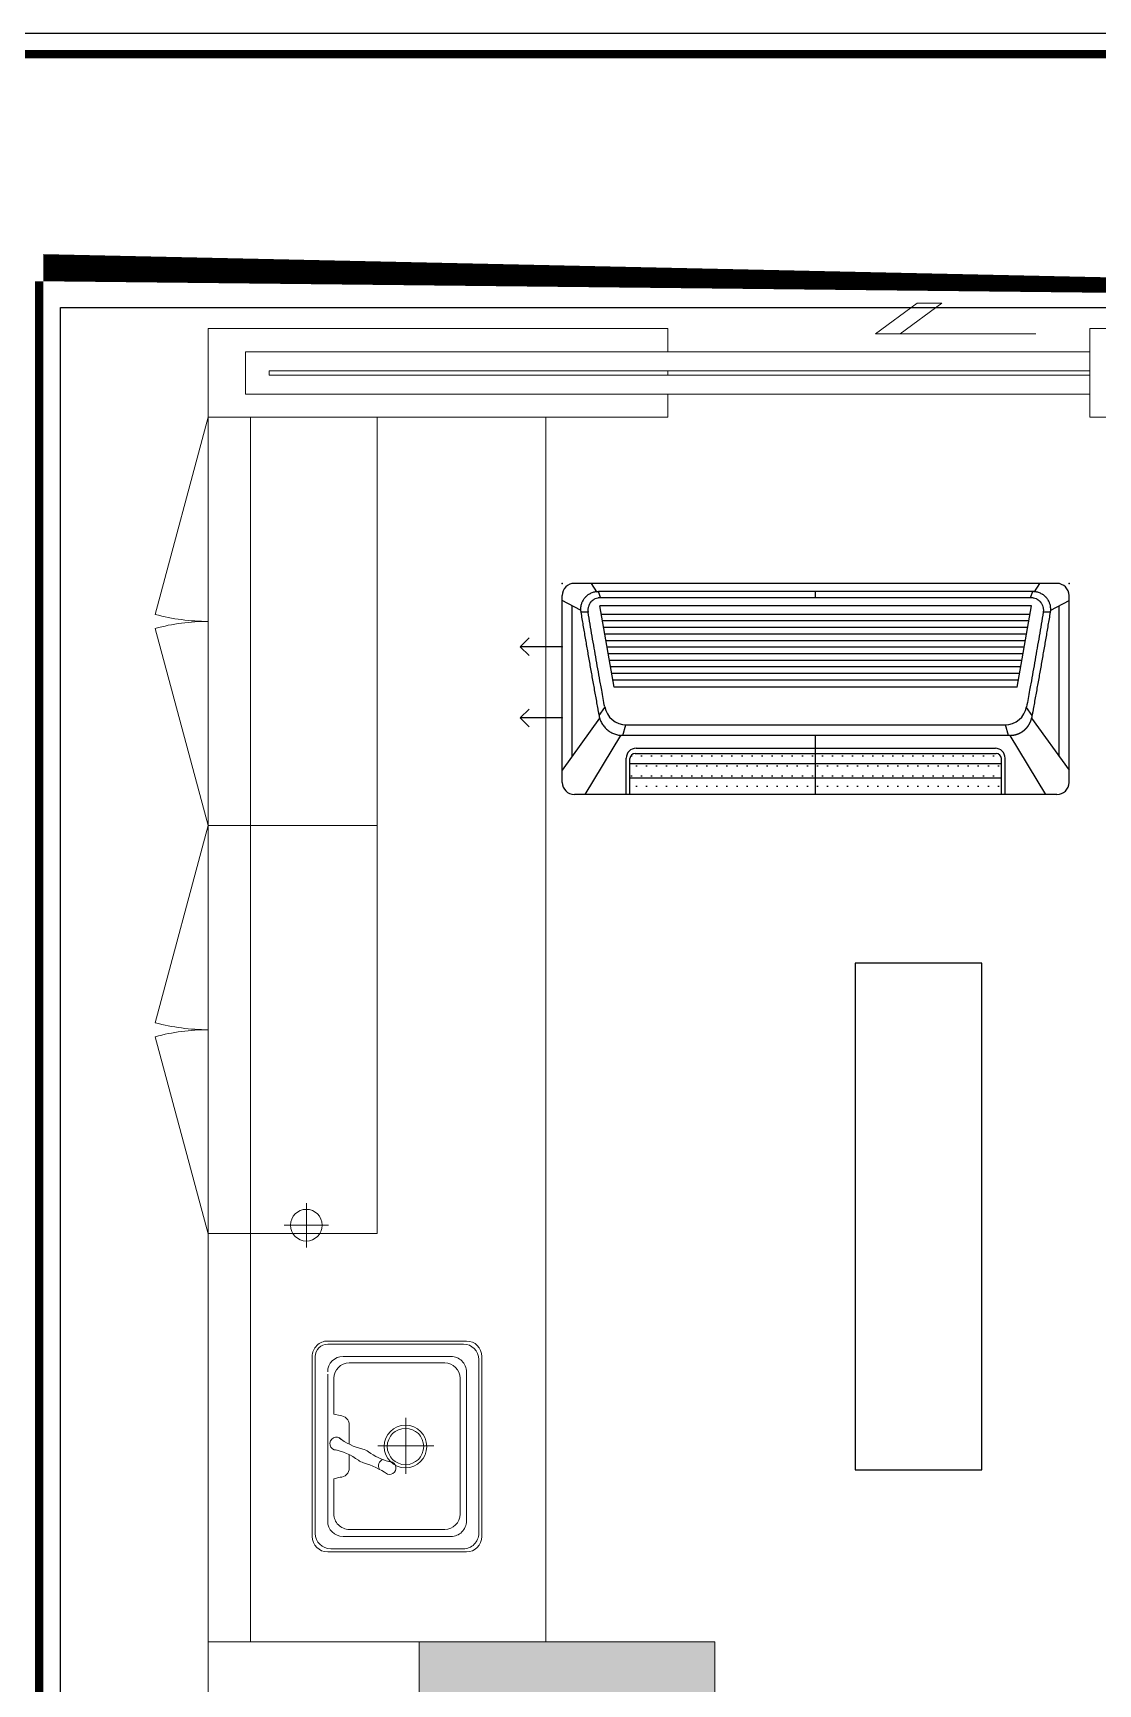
# Model space of a CAD drawing. Header units: metres. Extents: x 11578468 to 47831421, y -58341524 to -14256839.
# Drawn here: x 23842313 to 23844835, y -29060282 to -29056372 of the extents above; entities that cross this region are included whole.
import ezdxf

# ---------------------------------------------------------------- set-up
doc = ezdxf.new("R2010")
doc.units = ezdxf.units.M
doc.header["$LTSCALE"] = 50
doc.header["$MEASUREMENT"] = 0
doc.linetypes.add('DASHEDX2', pattern=[1.5, 1, -0.5])
doc.linetypes.add('DH-HID2', pattern=[1.2000000000000002, 0.8, -0.4])
doc.layers.get('0').update_dxf_attribs({"linetype": 'CONTINUOUS'})
for name, color, linetype in [('#조명', 40, 'CONTINUOUS'), ('DVM_INDOOR', 7, 'CONTINUOUS'), ('DVM_UNIT_BP', 7, 'CONTINUOUS'), ('DVM_UNIT_DP', 4, 'CONTINUOUS'), ('DVM_UNIT_LP', 3, 'CONTINUOUS'), ('FU-FURM', 251, 'DH-HID2')]:
    doc.layers.add(name, color=color, linetype=linetype)
doc.layers.add('ha', color=8, linetype='CONTINUOUS', lineweight=5)

# ---------------------------------------------------------------- blocks, each defined once
blk = doc.blocks.new('gasdgd')
at = {"layer": 'ha'}
for p, q in [((23844308.50672442, -29057084.47015524), (23844407.12138387, -29057012.18617963)), ((23844465.45685361, -29057012.18617963), (23844366.84219415, -29057084.47015524)), ((23844407.12138387, -29057012.18617963), (23844465.45685361, -29057012.18617963)), ((23842727.69593415, -29057072.27177941), (23843816.12950897, -29057072.2717794)), ((23842727.69593414, -29057072.2717794), (23843816.12950897, -29057072.2717794)), ((23842727.69593415, -29057072.27177941), (23842727.69593415, -29057282.27177933)), ((23843227.69593414, -29057072.2717794), (23843327.69593403, -29057072.2717794)), ((23843816.12950897, -29057072.2717794), (23843816.12950897, -29057127.2717794)), ((23844687.68704643, -29057084.47015524), (23844308.50672442, -29057084.47015524)), ((23844366.84219415, -29057084.47015524), (23844687.68704643, -29057084.47015524)), ((23844687.68704643, -29057084.47015524), (23844687.68704643, -29057084.47015524)), ((23844815.91272162, -29057072.2717794), (23844815.91272162, -29057282.2717794)), ((23847877.69593414, -29057072.2717794), (23844815.91272162, -29057072.2717794)), ((23843816.12950896, -29057127.2717794), (23842816.12950896, -29057127.2717794)), ((23842816.12950896, -29057127.2717794), (23842816.12950896, -29057227.2717794)), ((23844815.91272162, -29057127.2717794), (23843816.12950896, -29057127.2717794)), ((23844815.91272162, -29057227.2717794), (23844815.91272162, -29057127.2717794)), ((23842871.91272162, -29057182.2717794), (23842871.91272162, -29057172.2717794)), ((23842871.91272162, -29057172.2717794), (23843816.12950896, -29057172.2717794)), ((23843816.12950896, -29057182.2717794), (23842871.91272162, -29057182.2717794)), ((23843816.12950897, -29057172.2717794), (23843816.12950897, -29057182.2717794)), ((23843816.12950896, -29057182.2717794), (23843816.12950896, -29057172.2717794)), ((23843816.12950896, -29057172.2717794), (23844815.91272162, -29057172.2717794)), ((23843816.12950896, -29057172.2717794), (23843816.12950896, -29057182.2717794)), ((23843816.12950896, -29057177.2717794), (23843816.12950896, -29057182.2717794)), ((23844815.91272162, -29057182.2717794), (23843816.12950896, -29057182.2717794)), ((23844815.91272162, -29057172.2717794), (23844815.91272162, -29057182.2717794)), ((23842816.12950896, -29057227.2717794), (23843816.12950896, -29057227.2717794)), ((23843816.12950896, -29057227.2717794), (23843816.12950896, -29057282.27177937)), ((23843816.12950896, -29057227.2717794), (23844815.91272162, -29057227.2717794)), ((23842727.69593415, -29057282.27177933), (23842602.55692584, -29057749.29691634)), ((23842727.69593415, -29057282.27177928), (23843816.12950898, -29057282.27177937)), ((23842727.69593415, -29057282.27177933), (23843127.69593415, -29057282.27177933)), ((23842727.69593414, -29060182.27177941), (23842727.69593415, -29057282.27177933)), ((23842727.69593415, -29057282.27177933), (23842827.69593415, -29057282.27177933)), ((23842727.69593415, -29060182.2717794), (23842727.69593415, -29057282.27177933)), ((23842827.69593415, -29057282.27177933), (23842827.69593415, -29060182.2717794)), ((23843527.69593439, -29057282.27177934), (23842827.69593439, -29057282.27177934)), ((23842827.69593439, -29057282.27177934), (23842827.69593439, -29060182.2717794)), ((23843127.69593415, -29057282.27177933), (23843127.69593415, -29059215.60511272)), ((23843527.69593439, -29060182.2717794), (23843527.69593439, -29057282.27177934)), ((23845265.91272162, -29057282.2717794), (23844815.91272162, -29057282.27177937)), ((23842727.69593415, -29058249.27177932), (23842602.55692584, -29057782.24664232)), ((23842727.69593415, -29058249.27177932), (23842602.55692584, -29058716.29691633)), ((23842727.69593415, -29058248.93844602), (23843127.69593415, -29058248.93844602)), ((23842727.69593415, -29059216.27177932), (23842602.55692584, -29058749.24664231)), ((23842960.38891059, -29059248.16956447), (23842960.38891059, -29059143.16956447)), ((23843012.88891059, -29059195.66956447), (23842907.88891059, -29059195.66956447)), ((23842727.69593415, -29059215.60511271), (23843127.69593415, -29059215.60511271)), ((23843339.33644317, -29059470.05268386), (23843010.73499838, -29059470.05268385)), ((23842974.22372673, -29059506.56395549), (23842974.22372672, -29059932.99812402)), ((23842981.52598106, -29059506.56395549), (23842981.52598104, -29059925.6958697)), ((23843332.03418884, -29059477.35493819), (23843010.73499838, -29059477.35493818)), ((23843047.24627002, -29059506.56395549), (23843302.82517152, -29059506.5639555)), ((23843375.84771479, -29059932.99812404), (23843375.84771481, -29059506.5639555)), ((23843010.73499838, -29059548.23595507), (23843010.73499836, -29059896.48685238)), ((23843061.46070718, -29059521.78338835), (23843287.83059137, -29059521.78338837)), ((23843339.33644315, -29059896.48685239), (23843339.33644316, -29059543.07522715)), ((23843368.54546046, -29059925.69586971), (23843368.54546048, -29059513.86620983)), ((23843025.33950703, -29059643.10736931), (23843025.33950703, -29059557.67973579)), ((23843324.73193449, -29059881.88234374), (23843324.73193451, -29059558.29466001)), ((23843025.33950703, -29059643.10736931), (23843039.94401569, -29059646.75849647)), ((23843195.66859178, -29059652.17193753), (23843195.66859177, -29059784.66520578)), ((23843061.85077867, -29059714.62442549), (23843061.85077867, -29059667.99692288)), ((23843061.85077867, -29059770.89682006), (23843061.85077867, -29059739.54733834)), ((23843129.42195765, -29059718.41857165), (23843261.91522589, -29059718.41857166)), ((23843025.33950702, -29059796.45471021), (23843039.94401568, -29059792.80358304)), ((23843025.33950702, -29059796.45471021), (23843025.33950702, -29059881.88234372)), ((23843047.24627, -29059932.99812403), (23843302.8251715, -29059932.99812404)), ((23843061.46070716, -29059916.33229314), (23843287.83059135, -29059916.33229315)), ((23843010.73499836, -29059969.50939567), (23843339.33644315, -29059969.50939568)), ((23843018.03725269, -29059962.20714134), (23843332.03418882, -29059962.20714135)), ((23842727.69593414, -29060182.27177941), (23842727.69593414, -29060532.2717794)), ((23842727.69593415, -29060182.2717794), (23843927.69593415, -29060182.2717794)), ((23842827.69593415, -29060182.2717794), (23842727.69593415, -29060182.2717794)), ((23842827.69593439, -29060182.2717794), (23843527.69593439, -29060182.2717794)), ((23843927.69593415, -29060182.2717794), (23843227.69593415, -29060182.2717794)), ((23843227.69593415, -29060182.2717794), (23843227.69593415, -29060532.2717794)), ((23843227.69593415, -29060182.2717794), (23843927.69593415, -29060182.2717794)), ((23843227.69593415, -29060532.2717794), (23843227.69593415, -29060182.2717794)), ((23843927.69593415, -29060532.2717794), (23843927.69593415, -29060182.2717794)), ((23843927.69593415, -29060182.2717794), (23843927.69593415, -29060532.2717794))]:
    blk.add_line(p, q, dxfattribs=at)
for centre, radius in [((23842960.38891059, -29059195.66956447), 37.5), ((23843194.9823078, -29059719.85515294), 50.40780980103024), ((23843194.9823078, -29059719.85515294), 43.10555547236731)]:
    blk.add_circle(centre, radius, dxfattribs=at)
for centre, radius, start, end in [((23842727.69593415, -29057282.27177933), 483.499999996307, 255.0000000000179, 269.9999999977928), ((23842727.69593415, -29058249.27177932), 483.499999996307, 90.00000000220729, 104.9999999802752), ((23842727.69593415, -29058249.27177932), 483.499999996307, 255.0000000000179, 269.9999999977928), ((23842727.69593415, -29059216.27177932), 483.499999996307, 90.00000000220729, 104.9999999802752), ((23843010.73499838, -29059506.56395549), 36.51127164331461, 89.99999999415404, 180), ((23843339.33644317, -29059506.5639555), 36.51127164331461, 0, 90), ((23843010.73499838, -29059506.56395549), 29.20901731465169, 89.99999999269254, 180), ((23843047.24627002, -29059543.07522713), 36.51127164331461, 90, 180), ((23843302.82517152, -29059543.07522715), 36.51127164331461, 359.9999999941541, 90), ((23843332.03418884, -29059513.86620983), 36.51127164331461, 359.9999999941541, 89.99999999415404), ((23843061.85077868, -29059558.29466), 36.51127164331461, 90, 180), ((23843287.55118502, -29059558.9692066), 37.18686792315503, 1.039366710641409, 89.56949976819232), ((23843039.94401569, -29059668.66525946), 21.90676298598877, 0, 90), ((23843031.44382486, -29059713.12695424), 15.37316700771142, 40.69453426187935, 270.7548732781592), ((23843125.97796683, -29059587.41533194), 142.3112785285997, 231.4118191514034, 256.8605794363041), ((23842998.97990358, -29059867.01016766), 142.3112785285997, 53.58628550256393, 79.44471452860937), ((23843084.89094904, -29059763.42760814), 38.43291751927854, 53.67866071099383, 76.86057943625232), ((23843191.94813997, -29059617.80061107), 142.3112785285997, 233.6786607091079, 255.2020085900396), ((23843039.94401568, -29059770.89682006), 21.90676298598877, 269.9999999902567, 0), ((23843106.2717426, -29059721.5559629), 38.43291751927854, 233.5862855043826, 253.4490746752419), ((23843036.17267964, -29059957.43634831), 207.6431578101978, 55.99443325121068, 73.44907467163453), ((23843146.22183142, -29059765.72458915), 15.37316700771142, 106.6147028998188, 211.8543482639137), ((23843157.08397736, -29059770.69314751), 15.37316700771142, 251.8768167832273, 95.53884246261322), ((23843047.24627, -29059896.48685238), 36.51127164331461, 180, 269.9999999941541), ((23843061.85077866, -29059879.82102149), 36.51127164331461, 179.999999994154, 270), ((23843287.83059135, -29059879.8210215), 36.51127164331461, 270, 359.9999999941541), ((23843302.82517151, -29059896.48685239), 36.51127164331461, 269.9999999941541, 0), ((23843010.73499836, -29059932.99812402), 36.51127164331461, 180, 269.9999999941541), ((23843018.03725269, -29059925.6958697), 36.51127164331461, 180, 270), ((23843332.03418882, -29059925.69586971), 36.51127164331461, 269.9999999941541, 0), ((23843339.33644315, -29059932.99812404), 36.51127164331461, 270, 359.9999999941541)]:
    blk.add_arc(centre, radius, start, end, dxfattribs=at)
for points in [[(23843227.69593415, -29060532.2717794), (23843227.69593415, -29060182.2717794), (23843927.69593415, -29060532.2717794)], [(23843927.69593415, -29060532.2717794), (23843227.69593415, -29060182.2717794), (23843927.69593415, -29060182.2717794)]]:
    blk.add_solid(points, dxfattribs=at)
blk = doc.blocks.new('DVM_DP_VEC')
at = {"layer": 'DVM_UNIT_DP', "color": 0}
blk.add_line((0, 0), (100, 0), dxfattribs=at)
blk.add_lwpolyline([(78.78679656440357, 21.21320343559637), (100, 0), (78.78679656440357, -21.21320343559637)], dxfattribs=at)
blk.add_point((0, 0), dxfattribs=at)
blk = doc.blocks.new('DVM_LP_VEC')
at = {"layer": 'DVM_UNIT_LP', "color": 0}
blk.add_line((0, 0), (100, 0), dxfattribs=at)
blk.add_lwpolyline([(78.78679656440357, 21.21320343559637), (100, 0), (78.78679656440357, -21.21320343559637)], dxfattribs=at)
blk.add_point((0, 0), dxfattribs=at)
blk = doc.blocks.new('DVM_ID_CST_WF1W_AP_970X135X410_T_BLO')
at = {"layer": 'DVM_INDOOR'}
h = blk.add_hatch(dxfattribs=at)
h.set_pattern_fill('DOTS', color=0, scale=15)
h.set_pattern_definition([(0, (0, 0), (11.90625, 23.8125), [0, -23.8125])])
h.paths.add_polyline_path([(439.7674103134079, 426.9139444386678), (-439.7673870584301, 426.9139444386679), (-439.7673870584301, 415.1023306700756, 0.4142135623736465), (-427.7673870584075, 403.1023306700756), (427.7674103134079, 403.1023306700756, 0.4142135623730949), (439.7674103134079, 415.1023306700756)])
h.paths.add_polyline_path([(439.7674103134079, 461.6718002183546), (-439.7673870584301, 461.6718002183545), (-439.7673870584301, 426.9139444386679), (439.7674103134079, 426.9139444386678)])
h.paths.add_polyline_path([(439.7674103134079, 500.0898917470092), (-439.7673870584301, 500.104398359479), (-439.7673870584301, 461.6718002183545), (439.7674103134079, 461.6718002183546)])
at = {"layer": 'DVM_INDOOR', "color": 0}
for p, q in [((-599.9998795996855, 471.6065710862604), (-599.9998795996855, 28.60657109401359)), ((-571.4994095347643, 500.1065710823839), (571.5005904652359, 500.0877190050101)), ((-545.4903725730005, 500.1061421021764), (-461.0307238856529, 359.9732574870009)), ((-448.4638326006595, 500.0897483121323), (-448.4638326006595, 413.6922650968046)), ((-439.7673870584301, 500.0898917470092), (-439.7673870584301, 415.1023306700756)), ((1.162748890237708e-05, 499.5254528776668), (1.162748890237708e-05, 359.979327186466)), ((439.7674103134079, 500.0898917470092), (439.7674103134079, 415.1023306700756)), ((448.4638558556373, 500.0897483121323), (448.4638558556373, 413.6922650968046)), ((545.4915535034721, 500.1061421021764), (461.0319048161246, 359.9732574870009)), ((600.0001204003145, 471.5877190088866), (600.0001204003145, 28.58771901663977)), ((-511.5396265953731, 319.4791373390703), (-599.9998795996855, 442.5803942919865)), ((-439.6491118589912, 461.6718002183545), (439.767410313408, 461.6718002183546)), ((511.5408075258447, 319.4791373390703), (600.0010605301571, 442.5803942919865)), ((-576.7860228209757, 410.1049494708975), (-576.7860228209757, 52.91681036761669)), ((439.7674103134079, 426.9139444386678), (-439.7673870584301, 426.9139444386679)), ((427.7674103134305, 403.1023306700756), (-427.8327543670571, 403.1023306684656)), ((576.7860387475126, 410.1049494842824), (576.7860387475125, 52.95396044400614)), ((-461.0307238856529, 359.9732574870009), (460.864452764744, 359.9853946965829)), ((-456.7016444242046, 359.9733144814901), (-449.8266122399513, 334.8298241156425)), ((425.4638558556373, 390.6922650968046), (-425.6460480669192, 390.6922650968065)), ((456.7049753645393, 359.9853399349893), (449.8128979617279, 334.8314363897439)), ((-513.0339066235454, 313.3244773216581), (-499.2992059512018, 293.8872443177067)), ((448.4615968520733, 334.8301067988407), (-448.4617050968762, 334.8297467240274)), ((513.0339225500823, 313.3244773216556), (499.2992218776492, 293.8872443177079)), ((-476.8694899008484, 245.8569181924295), (-511.14674640052, 53.49074966138164)), ((-476.8694899008502, 245.8569181924297), (476.869505827266, 245.8569181924297)), ((476.8695058272663, 245.8569181924297), (511.1664497458019, 53.49074966138164)), ((-485.3891455867596, 198.0440624138992), (485.3940548461683, 198.0440624138992)), ((-482.6084339864037, 213.6495947981905), (482.6117461216663, 213.6495947981905)), ((-479.7915818919746, 229.4579499601377), (479.7932761455065, 229.4579499601377)), ((-490.9140088924394, 167.0381741281321), (490.9220914016691, 167.0381741281321)), ((-488.1696417890088, 182.4397388576385), (488.1761480488476, 182.4397388576385)), ((-499.2528716991881, 120.2399396178615), (499.2657437015598, 120.2399396178615)), ((-496.4736188742454, 135.8372852606911), (496.4848945903307, 135.8372852606911)), ((-493.6939839666824, 151.4367751757666), (493.7036631770286, 151.4367751757666)), ((-504.8100686660158, 89.05259274570903), (504.8261324893078, 89.05259274570903)), ((-502.0673858079928, 104.444705381641), (502.0818743492541, 104.444705381641)), ((-556.6930440213441, 63.48501651985782), (-599.9998795996855, 40.70713123181325)), ((-556.1509167577013, 68.54476989709714), (-538.9121643321663, 68.54476989709714)), ((-511.14674640052, 53.49074966138164), (511.1664497458016, 53.49074966138164)), ((-507.5879357148897, 73.46302416732419), (507.605595028537, 73.46302416732419)), ((538.9121802586126, 68.5579315486151), (556.1509326842362, 68.54476989709451)), ((556.6933755815575, 63.4848509134389), (600.0001204003145, 40.78708394709928)), ((-571.5003496646068, 0.1065710978899829), (571.499650335393, 0.08771902051619478)), ((-518.5889716753799, 19.76654901725146), (-530.8785812425477, 0.105901102508222)), ((-509.1676961282784, 33.41753774098311), (-514.6008687975503, 19.58848761293279)), ((-514.600807691988, 19.58863747544744), (514.6008847240794, 19.58848761293018)), ((509.1677120547249, 33.41753774098311), (-509.1676961282784, 33.41753774098311)), ((7.96322388754648e-06, 33.41753774098311), (3.851604566307287e-05, 19.58856254418881)), ((509.1677120547249, 33.41753774098311), (514.6008847240794, 19.58848761293018)), ((518.5889876019144, 19.76654901724896), (530.8804442073867, 0.08838897363674335))]:
    blk.add_line(p, q, dxfattribs=at)
for centre, radius, start, end in [((-571.4998795996855, 471.6065710862604), 28.5, 89.99905499171612, 180), ((571.5001204003146, 471.5877190088866), 28.5, 0, 89.99905499171611), ((-425.4638326006595, 413.6922650968046), 23, 180, 270.0000000000001), ((-427.7673870584301, 415.1023306700756), 12, 180, 269.9999999998922), ((425.4638558556373, 413.6922650968046), 23, 269.9999999999999, 0), ((427.7674103134079, 415.1023306700756), 12, 270.0000000001078, 0), ((-448.4616842211865, 282.8297467240312), 52, 90.00002300171, 169.5496180705391), ((448.4616177277603, 282.8301067988448), 52, 10.44983575181685, 90.0000230017069), ((-571.4998795996855, 28.60657109401353), 28.5, 180, 269.9990549917162), ((571.5001204003145, 28.58771901663971), 28.5, 269.9990549917162, 0)]:
    blk.add_arc(centre, radius, start, end, dxfattribs=at)
for points, knots in [([(-461.0307239473026, 359.9732574183478), (-461.0716960992685, 359.9722143406652), (-461.1536392566103, 359.9701282144906), (-461.2765433243948, 359.9666618675826), (-461.3994366929243, 359.9629486991034), (-461.5223182123544, 359.9589644624862), (-461.6451874948835, 359.9547155893084), (-461.7680439400391, 359.9502003340122), (-461.8908869727262, 359.945418954414), (-462.0137159688833, 359.940370845625), (-462.1365302977218, 359.9350556139863), (-462.2593293258941, 359.929472808444), (-462.3821124202494, 359.9236219923857), (-462.5048789472831, 359.9175027243882), (-462.6276282732853, 359.9111145633786), (-462.7503597643, 359.9044570672547), (-462.8730727861379, 359.8975297932569), (-462.9957667043726, 359.8903322978716), (-463.1184408843434, 359.8828641368601), (-463.2410946911535, 359.8751248652538), (-463.363727489672, 359.8671140373582), (-463.4863386445339, 359.858831206754), (-463.6089275201404, 359.8502759263026), (-463.7314934806597, 359.841447748138), (-463.8540358900253, 359.8323462237071), (-463.9765541119438, 359.8229709036291), (-464.0990475098721, 359.8133213382333), (-464.221515452001, 359.8033970751648), (-464.3439573291661, 359.7931976652706), (-464.4663726557579, 359.7827238100658), (-464.5887609720277, 359.7719762042573), (-464.711121822966, 359.7609555446566), (-464.8334547535256, 359.7496625286377), (-464.9557593085857, 359.7380978546228), (-465.0780350330143, 359.7262622220697), (-465.20028147145, 359.7141563310173), (-465.322498169115, 359.7017808839013), (-465.4446846687782, 359.6891365787271), (-465.566840522086, 359.6762241345447), (-465.6889652472818, 359.6630441963639), (-465.811058486985, 359.6495976899876), (-466.2965293986841, 359.5950564392409), (-467.083280464814, 359.497268092121), (-468.1081930886972, 359.349021579514), (-468.9484574956779, 359.2124040541664), (-469.4799057787124, 359.1175324639864), (-469.758113494852, 359.0652857105631), (-469.8400058270871, 359.0497871606379), (-469.9147580244843, 359.0355385175873), (-470.004006589486, 359.0186804801092), (-470.1268980061467, 358.9952294633401), (-470.2945993377122, 358.9628450867556), (-470.7450883295143, 358.8743428226745), (-471.4209820463089, 358.7340058677231), (-472.2845733797682, 358.5391443746419), (-473.0838983096213, 358.3454368017011), (-473.7176354522381, 358.1816768763458), (-474.215255666211, 358.0471345843719), (-474.5855488773881, 357.9440971661662), (-474.9779000554612, 357.8317102245621), (-475.3871808380758, 357.7109662659888), (-475.7631331044926, 357.5966737578677), (-476.0452650497749, 357.5089652171581), (-476.2213882311815, 357.4534779015385), (-476.3161955683762, 357.4236815294439), (-476.3874516083612, 357.4011154730425), (-476.4702060805643, 357.3748928713549), (-476.6244038177964, 357.3249402992984), (-476.8873274779106, 357.238459181513), (-477.238282046579, 357.1204735180359), (-477.5919493995942, 356.9986331032411), (-477.8638326613824, 356.9029365776366), (-478.0444601456169, 356.8383734065733), (-478.163859904858, 356.7947186977282), (-478.2846520041502, 356.7507291869731), (-478.4314740426126, 356.6968937584161), (-478.6364882735962, 356.621027188076), (-479.0061206231745, 356.4824754500661), (-479.5167327216076, 356.2859590108727), (-480.1442033884222, 356.0352292080206), (-480.7582273803561, 355.7809375596539), (-481.319965725323, 355.5400618959642), (-481.7771621963519, 355.3382943580605), (-482.0985579118973, 355.1932706119575), (-482.3677251272819, 355.0698145440982), (-482.5869153689529, 354.9681151661428), (-482.7990353101051, 354.868415953819), (-482.9691644691053, 354.7876675580738), (-483.1566575626545, 354.6977882632939), (-483.3614149395606, 354.598582226849), (-483.5833283992148, 354.4898410535903), (-483.8222887403382, 354.3713581068016), (-484.078129362984, 354.2428202170854), (-484.2861106778774, 354.1371672315095), (-484.5038147962388, 354.0249277628976), (-484.7619541092123, 353.8907297766625), (-485.0784515309937, 353.7234577928461), (-485.3458586020678, 353.5798883607563), (-485.6559965392408, 353.411780867095), (-486.0322076621002, 353.2043233180083), (-486.3900628955899, 353.0011240866838), (-486.6648020244101, 352.8428387512154), (-487.0052729012044, 352.6450911212329), (-487.5053444609269, 352.3481649353178), (-488.0831180650545, 351.9947669694732), (-488.58820662445, 351.6775297996105), (-489.0362771595857, 351.3887466187052), (-489.4865566630707, 351.0926535195809), (-489.8953407488744, 350.817937199314), (-490.2570189252152, 350.5698322109079), (-490.515794153992, 350.3898252315697), (-490.7294436099522, 350.2392779616731), (-490.971414685741, 350.0672295192475), (-491.2456322966201, 349.8698428482209), (-491.6138077422605, 349.6005606206736), (-491.980116933266, 349.3276316306562), (-492.2945876371015, 349.0885206779609), (-492.5154683559664, 348.9183593210437), (-492.6874542433051, 348.7849120901533), (-492.8385666180674, 348.6665962746605), (-492.9328641740275, 348.5923511802656), (-492.9769001771191, 348.5575203096616), (-493.0103571222347, 348.5310304781923), (-493.0548694011992, 348.4957175760431), (-493.1009099053068, 348.4591117189309), (-493.1437678142235, 348.424990181256), (-493.17242762848, 348.4020856956544), (-493.190383058611, 348.3877827936661), (-493.1986392666844, 348.3812170972495), (-493.206895518135, 348.3745913665394), (-493.2117127106113, 348.3708044101922), (-493.2130527051009, 348.3697064946225), (-493.2132089683313, 348.3694714568834), (-493.2133928284462, 348.3692737589128), (-493.2135807598539, 348.3691037128688), (-493.213743393398, 348.3689296217276), (-493.2139372863857, 348.368854517745), (-493.2140669651973, 348.3686958600774), (-493.2141904896679, 348.3685359488679), (-493.2143692030671, 348.3684386711493), (-493.2145161758027, 348.3683019755528), (-493.2146750474989, 348.3681722492281), (-493.2148788592173, 348.3681167026606), (-493.2150098768965, 348.3679533623299), (-493.215122747648, 348.3677866092346), (-493.2152967704009, 348.36767966538), (-493.2154355504452, 348.367535468906), (-493.215587130566, 348.3673978810766), (-493.2157839769956, 348.3673318503664), (-493.2159223173218, 348.3671808310399), (-493.2160538950285, 348.3670278854819), (-493.2162373882339, 348.3669406596864), (-493.216392140242, 348.3668116899473), (-493.2165583931329, 348.3666901204427), (-493.2167674509336, 348.366644782095), (-493.2168993674212, 348.3664786347521), (-493.2170069709233, 348.3663086575094), (-493.2171785414595, 348.366196815076), (-493.2173134989786, 348.3660487645324), (-493.2174612300217, 348.3659071146117), (-493.21765605706, 348.3658360455909), (-493.2177901935228, 348.3656813166845), (-493.2179176722576, 348.3655248252426), (-493.2180988127428, 348.3654325999729), (-493.2182495004973, 348.365299828708), (-493.2184121678998, 348.3651742218315), (-493.218617781352, 348.3651237128621), (-493.2187532206959, 348.3649640699543), (-493.2188701173349, 348.3648005440864), (-493.2190465993334, 348.3646987822513), (-493.2191890768887, 348.3645584170225), (-493.2193445127217, 348.3644249076439), (-493.2195433429314, 348.3643638322845), (-493.2196858455569, 348.3642164988718), (-493.2198217676706, 348.3640672116136), (-493.2200079627679, 348.363983867371), (-493.2207503336796, 348.363413856403), (-493.2231420565657, 348.3614482772384), (-493.2284266780879, 348.3572633066078), (-493.2370986147483, 348.3502926350352), (-493.2492514985678, 348.3405675613852), (-493.2648555132097, 348.3280539536703), (-493.3028817406145, 348.2975490873259), (-493.3598239621034, 348.25175666496), (-493.432165956449, 348.1933673142039), (-493.498684590472, 348.1394946353447), (-493.5616848718013, 348.0883022939596), (-493.6234609309732, 348.0379405896206), (-493.7057143798808, 347.9706598514663), (-493.8083463879503, 347.8863398214031), (-493.931248493111, 347.7848499090366), (-494.0537733691707, 347.6829134646877), (-494.1759814969372, 347.5806065600469), (-494.2979307340494, 347.4779999345581), (-494.4195320173166, 347.3749899068764), (-494.5408256253371, 347.2716269437204), (-494.6618596619934, 347.167968998015), (-494.7824906110317, 347.0638509163855), (-494.9027916145791, 346.9593610289335), (-495.0228304255448, 346.8545789346368), (-495.142513470449, 346.7493995652408), (-495.261883215083, 346.6438740923392), (-495.3809863075268, 346.5380567772568), (-495.499695859483, 346.4318071117373), (-495.6180757663916, 346.3251997303076), (-495.7361862681674, 346.2183031043849), (-495.8539346196529, 346.1110168983955), (-495.9713624878867, 346.0033896674793), (-496.0885210687396, 345.895478652819), (-496.2052515795664, 345.7871137354533), (-496.3216353954464, 345.6783861693254), (-496.4377470941901, 345.5693773581892), (-496.5534887496491, 345.4599851468524), (-496.6689045319935, 345.3502590137607), (-496.7840423550316, 345.2402507577725), (-496.8987719728826, 345.1298262061044), (-497.0131589574111, 345.0190566165028), (-497.1272649860258, 344.908007243184), (-497.2409951730618, 344.7965827232238), (-497.3543923625422, 344.6848295031233), (-497.4675073820241, 344.5728004560195), (-497.5801893675381, 344.4603452578355), (-497.6925152192929, 344.3475442938916), (-497.8045558294301, 344.2344697620591), (-497.9162136076619, 344.1210272119357), (-498.0275327398746, 344.0072627527363), (-498.1385613762344, 343.8932248286851), (-498.2491693151898, 343.7787886235857), (-498.359422105491, 343.6640204909525), (-498.4693811401836, 343.5489810001695), (-498.5789521920866, 343.4335823168545), (-498.6881773088759, 343.3178669333014), (-498.7971085349815, 343.2018853006197), (-498.9055814811073, 343.0854851043662), (-499.0136805463684, 342.9687483286701), (-499.1214823380404, 342.8517474498065), (-499.2288893945666, 342.734394636791), (-499.3359453924435, 342.6167324083389), (-499.4426970674839, 342.498804598045), (-499.5490177663609, 342.3804983674845), (-499.654971140994, 342.2618737660069), (-499.7606166788129, 342.1429855410295), (-499.8658630088524, 342.0237546689261), (-499.9707512251863, 341.9042198934216), (-500.0753296575668, 341.7844248533056), (-500.1794554655988, 341.6642465181859), (-500.2832014305026, 341.543750935312), (-500.3866341394981, 341.422997117272), (-500.4896620678659, 341.3019090044842), (-500.592326014034, 341.1805236746033), (-500.6946723889779, 341.0588816535053), (-500.8135557281572, 340.9165460239733), (-500.9488257013617, 340.7533942420439), (-501.0833676909673, 340.5896642840477), (-501.2005270533442, 340.4459522658769), (-501.3006287765003, 340.3225245919339), (-501.4002616646511, 340.1987291771098), (-501.4995003776129, 340.0746290598793), (-501.5984133531678, 339.9502805993063), (-501.7133186284999, 339.8048346259002), (-501.8440550605084, 339.638166110948), (-501.9902367799835, 339.4499953226799), (-502.1355389553268, 339.2611627910594), (-502.2799889370241, 339.0717141895836), (-502.4235965762158, 338.8816451704479), (-502.5662878045772, 338.6909238041344), (-502.7080663945611, 338.4995416574397), (-502.848983352768, 338.3075642742773), (-502.9890394407081, 338.1149839377632), (-503.1281628866412, 337.9217768790438), (-503.2663490897279, 337.7279217768815), (-503.3658191301969, 337.5872307692978), (-503.4275450295057, 337.4994726497414), (-503.4522652301968, 337.4642736014007), (-503.4782223436429, 337.4272542085073), (-503.5054114543296, 337.388411024507), (-503.5338312729963, 337.3477432191593), (-503.5615703537659, 337.3079558926222), (-503.5849242833127, 337.2744585917962), (-503.6000750587351, 337.2525825157956), (-503.6070938161187, 337.2425709777948), (-503.6092155368084, 337.2394583744069), (-503.6098526831264, 337.2385249372149), (-503.6105468809038, 337.2375074378843), (-503.6112411115749, 337.2364899611281), (-503.6119353066543, 337.2354724596607), (-503.6126294844922, 337.2344549461528), (-503.6133236401716, 337.2334374172101), (-503.6140177750091, 337.2324198737423), (-503.6147118886516, 337.2314023155064), (-503.6154059811937, 337.230384742568), (-503.6161000526093, 337.2293671549103), (-503.6167941029049, 337.228349552538), (-503.6174881320786, 337.2273319354506), (-503.6181821401302, 337.2263143036488), (-503.6188761270595, 337.2252966571331), (-503.6195700928662, 337.2242789959034), (-503.6202640375499, 337.2232613199609), (-503.6209579611101, 337.2222436293056), (-503.6216518635468, 337.2212259239379), (-503.6223457448594, 337.2202082038584), (-503.6230396050479, 337.2191904690676), (-503.6237334441115, 337.2181727195658), (-503.6244272620494, 337.2171549553531), (-503.6251210588654, 337.2161371764324), (-503.6258148345433, 337.2151193827937), (-503.6265085891415, 337.2141015744774), (-503.6272023224409, 337.2130837513338), (-503.6278960352571, 337.2120659139242), (-503.6285897245447, 337.211048060156), (-503.6292718403791, 337.2100471622193), (-503.629907662283, 337.2091140880852), (-503.6308574996514, 337.2077204689695), (-503.6341691755741, 337.2028527194752), (-503.6450621637788, 337.1871423453694), (-503.668093048111, 337.1536157697436), (-503.7063934994645, 337.0979399283297), (-503.7597936421436, 337.019997313318), (-503.828231711604, 336.919744805765), (-503.9087416493043, 336.801218541579), (-503.9955370175895, 336.6726892239028), (-504.0829085548577, 336.5424811726515), (-504.1680364907501, 336.4148294525338), (-504.2509408255283, 336.2897491099119), (-504.3316428560148, 336.1672558037826), (-504.410163043175, 336.0473644643602), (-504.4865215529054, 335.9300896684155), (-504.5607380908647, 335.8154455388509), (-504.6328320096151, 335.7034458159478), (-504.7028220242188, 335.5941037091656), (-504.7707271828407, 335.487432433477), (-504.9449085307443, 335.2123107367412), (-505.2225476464702, 334.7656240480522), (-505.607972937472, 334.1257910417118), (-506.0134006461211, 333.4294100034012), (-506.3518721888119, 332.8256336237823), (-506.5819627167285, 332.4038656333473), (-506.6792464264266, 332.2236100213953), (-506.7249744036295, 332.1385979846156), (-506.7509804360785, 332.0900780663974), (-506.7783155070778, 332.0390634495019), (-506.8230461433697, 331.9544416535651), (-506.9044786712305, 331.7994698053485), (-507.0243586175949, 331.5689315172092), (-507.1694052319198, 331.2864209969961), (-507.3251618418916, 330.9780995406827), (-507.480146164815, 330.6662800504555), (-507.633082068743, 330.3534795057365), (-507.7839677192668, 330.0397122220453), (-507.9328100045396, 329.7249964007228), (-508.064808885143, 329.4410861663806), (-508.1732320747084, 329.2046627725074), (-508.2514865228424, 329.0324598751246), (-508.3071460669609, 328.9091784979078), (-508.3512665252184, 328.8109843221912), (-508.4250436593173, 328.6473283019998), (-508.5487196426167, 328.3676975574559), (-508.7309155780011, 327.9452028712143), (-508.9510937224132, 327.4201275018721), (-509.1706488392721, 326.879382312183), (-509.3652906262454, 326.3853298535687), (-509.5129627251712, 326.0011859896371), (-509.6161732655954, 325.7264339040887), (-509.6902703598608, 325.5262379130917), (-509.749499549731, 325.3653205844386), (-509.81610658283, 325.1828166033692), (-509.8899121966518, 324.9786598393122), (-509.9706698931333, 324.7527609544582), (-510.0412389522716, 324.5529919496582), (-510.0997219155887, 324.385539152206), (-510.1443008334692, 324.2566146722529), (-510.1896132905403, 324.1243193453632), (-510.2356304379024, 323.9886439877695), (-510.2823317216872, 323.8495824870922), (-510.3296935681172, 323.7071277989326), (-510.3776925249653, 323.5612730675667), (-510.4263043865309, 323.4120113231653), (-510.4755044329187, 323.2593355742684), (-510.5252673628912, 323.1032387903837), (-510.5755673032401, 322.9437139100894), (-510.6263779116333, 322.7807538617251), (-510.6776722946801, 322.6143515577943), (-510.7294229934981, 322.4444999045052), (-510.781601984722, 322.2711918112001), (-510.8341806779134, 322.094420197976), (-510.88712991401, 321.9141780036058), (-510.94041996366, 321.7304581936106), (-510.9940205248464, 321.5432537682851), (-511.0479007234575, 321.3525577716434), (-511.1020291024296, 321.1583632975172), (-511.1563736546185, 320.9606635072562), (-511.210901688206, 320.7594516036875), (-511.265580333457, 320.5547209709), (-511.3203746084499, 320.3464646720851), (-511.3752562563994, 320.1346775445678), (-511.4301713007493, 319.9193483526155), (-511.4851612186338, 319.7004895433533), (-511.5213801453791, 319.5532925578221), (-511.5396265953731, 319.4791373390703)], [0, 0, 0, 0, 0.001764710001625698, 0.003529370618493375, 0.005293982243509146, 0.007058545272110827, 0.008823060102966844, 0.01058752712587394, 0.01235194632070891, 0.01411631719642513, 0.01588063927323871, 0.01764491211280482, 0.01940913531855802, 0.02117330853604676, 0.02293743145327849, 0.02470150380105694, 0.02646552535332564, 0.02822949592750999, 0.02999341538486676, 0.03175728363082379, 0.03352110061533865, 0.03528486633323553, 0.03704858082456396, 0.03881224417495116, 0.04057585651595121, 0.04233941802540298, 0.04410292892778397, 0.04586638949457542, 0.04762980025639782, 0.04939316257834039, 0.05115647797052509, 0.05291974787828473, 0.05468297368228422, 0.05644615669863947, 0.05820929817903501, 0.05997239931085269, 0.06173546121728642, 0.06349848495747668, 0.06526147152663847, 0.06702442185618518, 0.06878733681386696, 0.07055021720389902, 0.08805884916942278, 0.1029200028584525, 0.1151366593153826, 0.1247115438933827, 0.1261633876673543, 0.1273248485420242, 0.1283001718163082, 0.1294399409221027, 0.1312355757192111, 0.1336869859118814, 0.1367940478467172, 0.1510030519011308, 0.1634077871428679, 0.1749109716686401, 0.1864145215153534, 0.1915897700965117, 0.1971062505603841, 0.2029638713787736, 0.2091625329225806, 0.2154794019636507, 0.2198826496397384, 0.2218837759489633, 0.2234302270142916, 0.2241616539959857, 0.2251020469743693, 0.2271680143195501, 0.2311406289153521, 0.2370194507864979, 0.2431100872850334, 0.2472467602760261, 0.2494299521600685, 0.2513692703648902, 0.2527206143940439, 0.2549650959541241, 0.2581026073636057, 0.2621329983166878, 0.2719618008867897, 0.2816596220298475, 0.2912266597462142, 0.3005769879825395, 0.3079759853009561, 0.3127439249897269, 0.3157590194684893, 0.3207265943402765, 0.3231480828074483, 0.3258509574659587, 0.3288351935122513, 0.3321007633934455, 0.3356476368649932, 0.3394757810292164, 0.3435851603656398, 0.3479757367606942, 0.3495201787653867, 0.3541315100381924, 0.3605028824282681, 0.3649339661795291, 0.3672000295171146, 0.375692425250424, 0.3834320745857189, 0.3849189889479382, 0.3893450529036144, 0.4003853925743308, 0.4099599751796675, 0.4185070933178612, 0.4260670473263357, 0.4329127293045568, 0.4417115042249566, 0.4472736708826443, 0.451798012872408, 0.4552846395986914, 0.458527599556747, 0.4645822379462354, 0.4698328208841077, 0.4781684939605688, 0.484251469831021, 0.4868431802776811, 0.4901744217302551, 0.4936248331720654, 0.4951071149903015, 0.4953423103364495, 0.4960424314079109, 0.4969446295618702, 0.4977888711471911, 0.4985751565110938, 0.4993034859811544, 0.499368676475171, 0.4995635671754833, 0.4997579563889286, 0.4998236532468631, 0.4998284731465666, 0.499832000381889, 0.4998357284529899, 0.4998400596469758, 0.4998429542100113, 0.4998458543888518, 0.499848739591738, 0.49985161406692, 0.499854481955754, 0.4998573443785027, 0.4998602638927418, 0.4998632189729317, 0.4998661060482749, 0.4998689877733165, 0.4998718474195404, 0.4998747272216385, 0.4998776199965069, 0.4998805484375178, 0.4998834230099971, 0.499886279132751, 0.4998891612685812, 0.4998920148212644, 0.4998949574750482, 0.4998979485403494, 0.4999008394853338, 0.4999037265763551, 0.4999065850908783, 0.4999094767431124, 0.49991236939755, 0.4999152827028483, 0.4999181615608596, 0.4999210258025664, 0.4999238997641895, 0.499926756682461, 0.499929680576573, 0.4999326559324266, 0.4999355402635638, 0.4999384058761218, 0.4999412671667903, 0.4999441372189255, 0.4999470321404173, 0.4999499776985603, 0.4999528500496291, 0.4999557001747068, 0.4999585973048469, 0.4999614890834969, 0.4999959497843635, 0.5000919673554582, 0.5002516763576188, 0.5004750767056564, 0.500762168279883, 0.5011129509259417, 0.5025742049348769, 0.5039085556071908, 0.5051160046086094, 0.5062599934892414, 0.5074039816714822, 0.50854796958163, 0.5108357144109285, 0.5131234592287736, 0.5154112016302771, 0.517698707352656, 0.5199862136671888, 0.5222737187145166, 0.5245609808952734, 0.5268482425051121, 0.5291355020434666, 0.5314225154283142, 0.5337095289347809, 0.5359965417357986, 0.5382833015214131, 0.5405700602632397, 0.5428568181640053, 0.54514331785438, 0.5474298167796084, 0.5497163155977289, 0.5520025477791795, 0.5542887775786127, 0.5565750077097084, 0.5588609703695915, 0.56114693109741, 0.5634328927054968, 0.5657185762406656, 0.5680042566042458, 0.5702899390610963, 0.5725753399277115, 0.5748607374941217, 0.5771461370479384, 0.5794312441055286, 0.5817163459603263, 0.5840014526120688, 0.5862862691293661, 0.588571080195875, 0.5908558945693627, 0.5931404029707276, 0.5954249051255726, 0.5977094133955783, 0.5999936153627987, 0.6022778107570652, 0.6045620104864954, 0.6068458875048196, 0.6091297575356218, 0.611413632627993, 0.6136971842033276, 0.6159807293207723, 0.6182642797378909, 0.6205474969527581, 0.6228307059624489, 0.6251139234596103, 0.6273968093034324, 0.6296796867810989, 0.6319625697643656, 0.6342451046592303, 0.6365276301152791, 0.6388101660466293, 0.641092361422112, 0.6433745472522713, 0.6456567386574922, 0.6479385662225519, 0.6502203851069703, 0.6525022130559578, 0.6559244058773428, 0.6593465946561873, 0.6616276763550041, 0.6639087485864302, 0.6661898312630905, 0.6684705397900168, 0.6707512389957458, 0.6730319434885157, 0.6764523956736416, 0.6798728471605695, 0.6832926988239183, 0.6867125465786433, 0.6901317642053528, 0.6935509817336186, 0.6969695774726518, 0.7003881684570402, 0.7038060168941803, 0.7072237233067329, 0.7106406413340184, 0.7140576938593932, 0.714643515852078, 0.715260925122124, 0.71590992217088, 0.7165905075238375, 0.7173026817304227, 0.7180464415480201, 0.7186791609871033, 0.7190611354825672, 0.7191923625714025, 0.7192056684926941, 0.7192233492083836, 0.7192410299279587, 0.7192587106514186, 0.7192763913787638, 0.7192940721099925, 0.7193117528451056, 0.7193294335841034, 0.7193471143269841, 0.7193647950737495, 0.719382475824398, 0.7194001565789304, 0.7194178373373458, 0.719435518099644, 0.7194531988658264, 0.7194708796358904, 0.7194885604098383, 0.7195062411876685, 0.7195239219693799, 0.7195416027549747, 0.7195592835444521, 0.7195769643378103, 0.7195946451350502, 0.7196123259361715, 0.7196300067411757, 0.7196476875500609, 0.7196653683628264, 0.7196830491794738, 0.7197007300000017, 0.7197184108244105, 0.7197352076111632, 0.7197493522767051, 0.7197910365772616, 0.7199887347155274, 0.7205725908083411, 0.721542611476304, 0.7228988076819125, 0.7246411946793622, 0.7267697919458559, 0.7290690259236752, 0.7313198612185468, 0.7335222924593354, 0.7356763177865987, 0.7377819354155077, 0.7398391436339652, 0.7418479408009075, 0.7438083253448118, 0.74572029576243, 0.7475838506177588, 0.7493989885412833, 0.7511657082295036, 0.7616063603315187, 0.7720470046974925, 0.7833313812471521, 0.7963062087846088, 0.8018536577400155, 0.8040216320747051, 0.8051272826017293, 0.8060107360154659, 0.806392361125821, 0.8076197420369419, 0.8101327313880262, 0.81393147963446, 0.8188098717155567, 0.8238088290266139, 0.8288074147987453, 0.8338056473967558, 0.838803544565445, 0.8438011234525764, 0.8487984006316956, 0.8522872140568146, 0.8550025698244773, 0.8569443677965103, 0.8581125372112549, 0.8596387168802611, 0.8646755910196481, 0.871280372113749, 0.879453658486091, 0.8891961383977598, 0.8964145145570741, 0.9023227452885447, 0.9069205037791308, 0.9090547506350124, 0.9115163908087646, 0.914305458458456, 0.9174219914602847, 0.9208660312143789, 0.9246376224041607, 0.926546843473037, 0.9285052449465975, 0.9305128343248559, 0.9325696191026621, 0.9346756067723379, 0.9368308048254654, 0.9390352207539551, 0.9412888620505019, 0.943591736208548, 0.9459438507218233, 0.9483452131192599, 0.9507958311223428, 0.9532957125272844, 0.955844865141686, 0.9584432967809474, 0.9610910152643934, 0.9637880284111096, 0.9665343440355324, 0.9693299699428223, 0.9721749139240621, 0.9750691837513074, 0.9780127871725278, 0.9810057319064801, 0.9840480256382723, 0.9871396761109801, 0.9902806911671322, 0.9934710785133576, 0.9967108456786109, 1, 1, 1, 1]), ([(511.5400608063403, 319.4792569524615), (511.4333005696633, 319.8332377991728), (511.0766242862576, 320.9758603193841), (509.5992357035886, 325.2338177420589), (506.3995565612388, 331.9889334478772), (501.5928212487659, 338.7631998547977), (497.0903489256332, 343.6251201580588), (493.4102303312141, 346.965502953879), (489.455337397507, 349.9757880798688), (483.8509613995591, 353.5126516841619), (477.82018552981, 356.3044821267727), (471.4953819489822, 358.2843116026996), (467.4489997867383, 359.1690507301873), (464.1759460722517, 359.6703746722757), (462.2502674257246, 359.8781487591251), (461.1448972317528, 359.9653312991559), (460.8644527647441, 359.9853946965828)], [0, 0, 0, 0, 0.01608518895956973, 0.05207365526348239, 0.196027520479133, 0.3399813856947836, 0.411958318302609, 0.4839352509104343, 0.5559121835182596, 0.6278891161260849, 0.7718429813417356, 0.8438199139495608, 0.9157968465573861, 0.9517853128612987, 0.9877737791652115, 1, 1, 1, 1]), ([(-513.0339066235459, 313.3244773216582), (-513.5060186837758, 310.7781742583743), (-514.4491530519414, 305.685617291569), (-516.3292620361661, 295.4992814325874), (-519.6043235123951, 277.6708179413844), (-524.2392900511858, 252.1944941264182), (-529.7316271263222, 221.6120000612152), (-535.1544611351393, 191.0188887698328), (-540.5080283922365, 160.4154836908513), (-545.7929768550893, 129.8020182418653), (-551.0114870861856, 99.1790710663463), (-554.4428622468794, 78.75673965111935), (-556.1509167577013, 68.5447698970961)], [0, 0, 0, 0, 0.03125, 0.0625, 0.125, 0.25, 0.375, 0.5, 0.625, 0.75, 0.875, 1, 1, 1, 1]), ([(-511.5400448445938, 319.4792570692077), (-511.6721464200863, 319.0412529148382), (-512.2578374726498, 317.0119796190795), (-512.7321072400817, 314.9516902867322), (-513.0339066235452, 313.324477321658)], [0, 0, 0, 0, 0.2166220423305636, 1, 1, 1, 1]), ([(513.0339225500813, 313.3244773216568), (512.7321231666176, 314.9516902867309), (512.2578534083138, 317.0119795794262), (511.6721623691667, 319.0412528367262), (511.5400608063399, 319.4792569524619)], [0, 0, 0, 0, 0.7833779727462047, 1, 1, 1, 1]), ([(540.5753600650371, 159.960601251674), (540.5491118341799, 160.1116701893401), (538.7499444782572, 170.4655753409083), (535.1544770616754, 191.0188887698301), (529.7316430528583, 221.6120000612128), (524.2393059777226, 252.1944941264156), (519.6043394389314, 277.670817941382), (516.3292779627029, 295.499281432585), (514.4491689784779, 305.6856172915672), (513.5060346103121, 310.7781742583724), (513.0339225500823, 313.3244773216562)], [0, 0, 0, 0, 0.002952561866221171, 0.202362049492977, 0.4017715371197327, 0.6011810247464885, 0.8005905123732442, 0.9002952561866221, 0.9501476280933111, 1, 1, 1, 1]), ([(-538.9121643321668, 68.5579315486151), (-537.3379322059469, 77.95737763028217), (-534.1828482081684, 96.75590373655018), (-529.3779891148453, 124.9435693680061), (-524.5105193034159, 153.1224312347039), (-519.5864853261227, 181.2932889155857), (-514.6097361080909, 209.4565788233473), (-510.3252958683082, 233.4089444838854), (-507.693373877593, 247.9724079623586), (-506.7537655451443, 253.1532512530986)], [0, 0, 0, 0, 0.1526191009087555, 0.3052382018175109, 0.4578573027262663, 0.6104764036350218, 0.7630955045437772, 0.9157146054525326, 1, 1, 1, 1]), ([(506.7537814715909, 253.1532512530986), (507.6933898040395, 247.9724079623586), (510.3253117947545, 233.4089444838853), (514.6097520345368, 209.4565788233472), (519.586501252569, 181.2932889155854), (524.5105352298626, 153.1224312347038), (529.3780050412918, 124.9435693680061), (534.1828641346153, 96.75590373655018), (537.3379481323939, 77.95737763028205), (538.9121802586135, 68.5579315486151)], [0, 0, 0, 0, 0.08428539454746853, 0.2369044954562237, 0.389523596364979, 0.5421426972737342, 0.6947617981824895, 0.8473808990912448, 1, 1, 1, 1]), ([(556.1509326842367, 68.54476989709394), (554.4428781734143, 78.75673965111696), (551.011503012722, 99.17907106634414), (545.8187529312793, 129.6508540844335), (542.3218675958753, 149.9087601557887), (540.5753727416097, 159.9605282929944)], [0, 0, 0, 0, 0.3349869304479672, 0.6699738608959345, 1, 1, 1, 1]), ([(-556.693352687783, 63.48499657170873), (-556.7215244131797, 62.8960550069894), (-556.7580032627724, 61.5441933561525), (-556.695745445145, 58.66693266633456), (-556.3075568542694, 54.86898002107182), (-555.1617115648525, 49.56564287498418), (-553.8159753899205, 45.89873627795782), (-552.8165173690137, 43.75241958364063)], [0, 0, 0, 0, 0.08709395474588129, 0.1997092628094373, 0.4249398789365493, 0.6501704950636612, 1, 1, 1, 1]), ([(-556.1509167577013, 68.54476989709713), (-556.4011166455963, 67.04141325889009), (-556.593642271264, 65.35268068597907), (-556.6850974585938, 63.6575755503593), (-556.693352687783, 63.48499657170873)], [0, 0, 0, 0, 0.8982207263448964, 1, 1, 1, 1]), ([(-552.8165173690137, 43.75241958364063), (-552.5290139263185, 43.13501152264939), (-551.5495844139938, 41.15835428563764), (-550.0247875378467, 38.60757283832868), (-548.4708120288429, 36.43849324811208), (-547.5320270203073, 35.23768038072149), (-546.8043066557804, 34.3561062283211), (-546.0537261603848, 33.49402707582669), (-545.021575886189, 32.37276066606296), (-543.6733681148881, 31.02620010126429), (-541.9699271166932, 29.50146026033258), (-540.1858920763021, 28.07204524098347), (-538.326552955618, 26.74189649070513), (-535.7544440840792, 25.10616526797605), (-531.0276410592113, 22.62034258710923), (-525.934871389284, 20.93353276797097), (-521.437772389112, 20.09677307490688), (-519.7334726255016, 19.87523065207984), (-518.7818929908866, 19.78378963687624), (-518.5889716753799, 19.76654901725146)], [0, 0, 0, 0, 0.04666822646161352, 0.151119513144841, 0.2033451564864547, 0.2294579781572616, 0.2555707998280685, 0.2816836214988753, 0.3077964431696822, 0.360022086511296, 0.4122477298529097, 0.4644733731945234, 0.5166990165361371, 0.5689246598777509, 0.6733759465609784, 0.8822785199274334, 0.9345041632690472, 0.9867298066106609, 1, 1, 1, 1]), ([(-535.5652156945358, 48.99393789713486), (-535.6602063589818, 49.16583381966484), (-536.7901818886272, 51.25875775439067), (-538.0740838784383, 54.50364277558299), (-539.0011699330995, 58.7740929930917), (-539.2888920284939, 61.49005608681352), (-539.3409909320798, 63.67193110524784), (-539.2747490392129, 65.85346448301482), (-539.0923599070908, 67.48201741724881), (-538.9121643321663, 68.55793154861499)], [0, 0, 0, 0, 0.02912868415534109, 0.3527524561035607, 0.5145643420776705, 0.6763762280517803, 0.7572821710388353, 0.8381881140258902, 1, 1, 1, 1]), ([(-509.1676961282784, 33.41753774098311), (-509.7135030648855, 33.41753774098208), (-510.8051124240227, 33.44728222563435), (-512.437701965676, 33.58061408473031), (-514.0606560554567, 33.80214275410844), (-517.2776714216419, 34.42055706975532), (-520.918521406731, 35.65047474322341), (-524.2959960622674, 37.44715161739794), (-526.1342124340957, 38.62566489684377), (-527.4628603772911, 39.58294764131642), (-528.7373642219446, 40.6111055656055), (-529.9542421464859, 41.70679678552631), (-530.9173839655333, 42.67336564499806), (-531.6556026391437, 43.47704549620516), (-532.1926840258405, 44.09460003090248), (-532.7127475663307, 44.7265314763689), (-533.3830261434279, 45.58760997982836), (-534.3798026259279, 46.98149604199023), (-535.1325265474953, 48.21093989903659), (-535.5652156945358, 48.99393789713486)], [0, 0, 0, 0, 0.05091657848496777, 0.1018331569699355, 0.1527497354549033, 0.2036663139398712, 0.4073326278797422, 0.5091657848496778, 0.5600823633346456, 0.6109989418196133, 0.6619155203045811, 0.7128320987895489, 0.7637486772745167, 0.7892069665170005, 0.8146652557594843, 0.8401235450019682, 0.8655818342444521, 0.9164984127294198, 1, 1, 1, 1]), ([(535.5652316209823, 48.99393789713474), (535.1325424739418, 48.21093989903648), (534.3798185523744, 46.98149604199011), (533.3830420698744, 45.58760997982836), (532.7127634927767, 44.7265314763689), (532.1926999522868, 44.09460003090248), (531.6556185655902, 43.47704549620516), (530.9173998919798, 42.67336564499806), (529.9542580729324, 41.70679678552631), (528.7373801483911, 40.6111055656055), (527.4628763037374, 39.58294764131642), (526.134228360542, 38.62566489684377), (524.2960119887136, 37.44715161739794), (520.9185373331773, 35.65047474322341), (517.2776873480882, 34.42055706975532), (514.0606719819032, 33.80214275410844), (512.4377178921225, 33.58061408473031), (510.8051283504694, 33.44728222563435), (509.7135189913322, 33.41753774098208), (509.1677120547249, 33.41753774098311)], [0, 0, 0, 0, 0.08350158727057388, 0.134418165755542, 0.1598764549980261, 0.1853347442405101, 0.2107930334829942, 0.2362513227254782, 0.2871679012104463, 0.3380844796954144, 0.3890010581803826, 0.4399176366653507, 0.4908342151503188, 0.5926673721202551, 0.7963336860601276, 0.8472502645450957, 0.8981668430300638, 0.9490834215150319, 1, 1, 1, 1]), ([(518.5889876019139, 19.76654901724896), (518.7819089174211, 19.78378963687373), (519.7334885520361, 19.87523065207733), (521.4377883156469, 20.09677307490438), (525.9348873158185, 20.93353276796825), (531.0276569857458, 22.62034258710662), (535.7544600106137, 25.10616526797344), (538.3265688821527, 26.74189649070206), (540.1859080028373, 28.07204524098097), (541.9699430432277, 29.50146026033008), (543.6733840414229, 31.02620010126168), (545.0215918127235, 32.37276066606057), (546.0537420869198, 33.49402707582362), (546.8043225823151, 34.35610622831814), (547.5320429468422, 35.23768038071898), (548.4708279553772, 36.43849324810947), (550.0248034643812, 38.60757283832595), (551.5496003405285, 41.15835428563514), (552.5290298528532, 43.13501152264678), (552.8165332955484, 43.75241958363813)], [0, 0, 0, 0, 0.01327019338934587, 0.06549583673095927, 0.1177214800725728, 0.3266240534390266, 0.4310753401222536, 0.483300983463867, 0.5355266268054805, 0.5877522701470939, 0.6399779134887074, 0.6922035568303209, 0.7183163785011275, 0.7444292001719343, 0.770542021842741, 0.7966548435135478, 0.8488804868551612, 0.9533317735383882, 1, 1, 1, 1]), ([(535.5652316209823, 48.99393789713486), (535.6602222854283, 49.16583381966484), (536.7901978150737, 51.25875775439044), (538.0740998048852, 54.50364277558299), (539.001185859546, 58.7740929930917), (539.2889079549407, 61.49005608681352), (539.341006858526, 63.67193110524784), (539.2747649656596, 65.85346448301448), (539.0923758335373, 67.48201741724836), (538.912180258613, 68.55793154861465)], [0, 0, 0, 0, 0.02912868415534248, 0.3527524561035617, 0.5145643420776712, 0.6763762280517809, 0.7572821710388357, 0.8381881140258904, 1, 1, 1, 1]), ([(552.8165332955484, 43.75241958363813), (553.8159913164552, 45.89873627795521), (555.1617274913872, 49.56564287498156), (556.3075727808043, 54.86898002106932), (556.6957613716802, 58.66693266633206), (556.7580191893073, 61.54419335615), (556.7215403397147, 62.8960550069869), (556.6933686143177, 63.48499657170646)], [0, 0, 0, 0, 0.3498295049363406, 0.5750601210634518, 0.800290737190563, 0.9129060452541187, 1, 1, 1, 1]), ([(556.6933686143177, 63.48499657170646), (556.6851133851285, 63.6575755503568), (556.5936581977992, 65.35268068597657), (556.4011325721315, 67.04141325888759), (556.1509326842363, 68.54476989709451)], [0, 0, 0, 0, 0.1017792736550928, 1, 1, 1, 1]), ([(-518.5889716753799, 19.76654901725146), (-518.0226395632202, 19.71593814254652), (-516.6946219410853, 19.62342238480005), (-515.3633790646642, 19.58889888995463), (-514.6008687975503, 19.58848761293279)], [0, 0, 0, 0, 0.4272316611374273, 1, 1, 1, 1]), ([(518.5889876019144, 19.76654901724896), (518.0226554897542, 19.71593814254402), (516.6946378676146, 19.6234223847971), (515.363394991193, 19.58889888995191), (514.6008847240794, 19.58848761293018)], [0, 0, 0, 0, 0.4272316611373876, 1, 1, 1, 1])]:
    blk.add_open_spline(points, degree=3, knots=knots, dxfattribs=at)
for points in [[(-506.7520217931225, 253.1529981659559), (-504.3877503583507, 266.1923519825459), (-502.00300797717, 279.2285503301967), (-499.5991266590565, 292.2617126332852)], [(499.5991500744499, 292.2615852349793), (502.0029018745014, 279.2284286348863), (504.3875102798136, 266.192261038576), (506.7516434733132, 253.1529630631799)]]:
    blk.add_open_spline(points, degree=3, dxfattribs=at)
at = {"layer": 'DVM_UNIT_BP'}
for p in [(-599.9998795996855, 0.107041155058358), (600.0001204003145, 0.107041155058358)]:
    blk.add_point(p, dxfattribs=at)
at = {"layer": 'DVM_UNIT_DP'}
blk.add_blockref('DVM_DP_VEC', (600.0001204003133, 318.8464989259086), dxfattribs=at)
at = {"layer": 'DVM_UNIT_LP'}
blk.add_blockref('DVM_LP_VEC', (600.0001204003145, 149.9863190981088), dxfattribs=at)

msp = doc.modelspace()

# ---------------------------------------------------------------- linework, layer by layer
at = {"layer": '#조명', "ltscale": 10}
msp.add_lwpolyline([(23844259.91272162, -29059775.2717794), (23844559.91272162, -29059775.2717794), (23844559.91272162, -29058575.2717794), (23844259.91272162, -29058575.2717794)], close=True, dxfattribs=at)
msp.add_lwpolyline([(23849277.69596847, -29056372.27177927), (23849277.69596847, -29064392.27177943), (23837427.69585676, -29064392.27177922), (23837427.69585676, -29056372.27177951), (23849277.69596847, -29056372.27177926)])
at = {"color": 10, "linetype": 'DASHEDX2', "ltscale": 5, "const_width": 20}
msp.add_lwpolyline([(23849227.69596847, -29056422.27177926), (23849227.69596846, -29064342.27177942), (23837477.69585676, -29064342.27177922), (23837477.69585676, -29056422.27177951)], close=True, dxfattribs=at)
msp.add_lwpolyline([(23848227.69593416, -29063792.27177941), (23842327.69593448, -29063792.27177931), (23842327.69593415, -29056972.27177942), (23848227.69593415, -29056972.27177928), (23848227.69593416, -29063792.2717794)], dxfattribs=at)
msp.add_lwpolyline([(23848177.69593416, -29063742.2717794), (23842377.69593447, -29063742.27177931), (23842377.69593415, -29057022.27177941), (23848177.69593415, -29057022.27177928)], close=True)

# ---------------------------------------------------------------- block references
at = {"layer": 'DVM_INDOOR', "color": 2, "rotation": 180}
msp.add_blockref('DVM_ID_CST_WF1W_AP_970X135X410_T_BLO', (23844166.41708003, -29057675.66214743), dxfattribs=at)
at = {"layer": 'FU-FURM', "color": 8, "ltscale": 30}
msp.add_blockref('gasdgd', (0, 0), dxfattribs=at)

doc.saveas('drawing.dxf')
